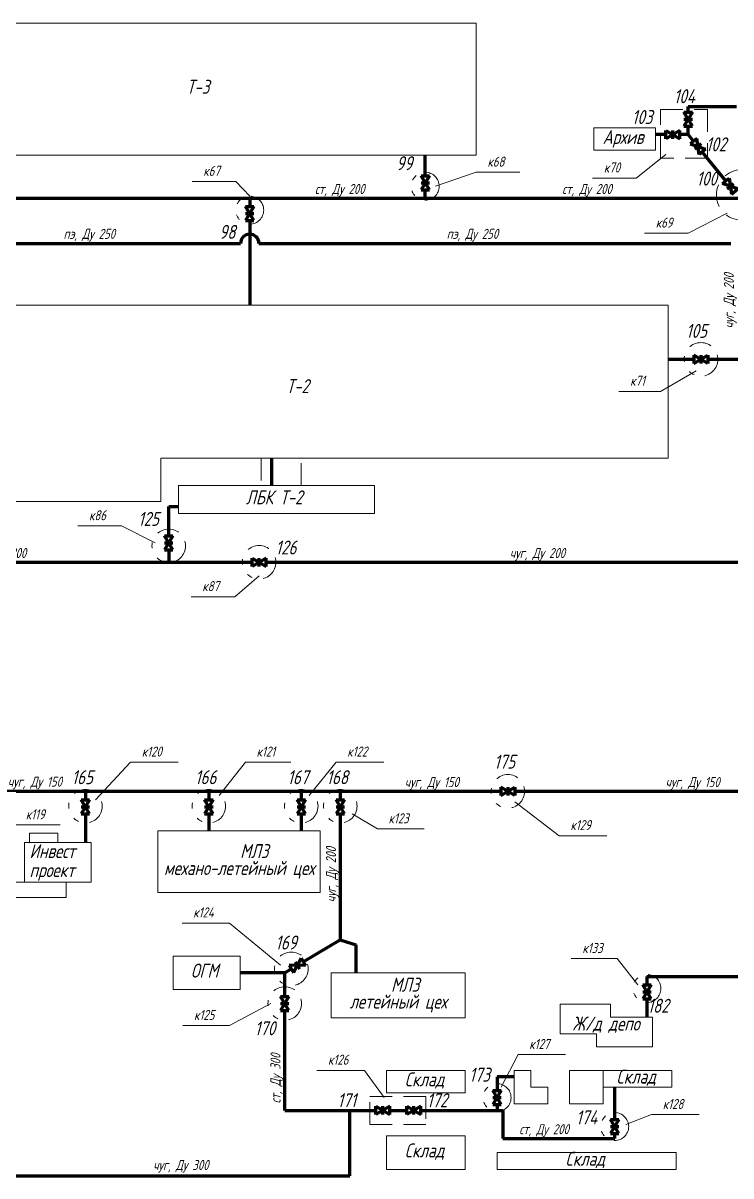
# Model space of a CAD drawing. Header units: millimetres. Extents: x 0 to 841, y 0 to 594.
# Drawn here: x 310.1 to 436.7, y 267.1 to 473.2 of the extents above; entities that cross this region are included whole.
import ezdxf

# ---------------------------------------------------------------- set-up
doc = ezdxf.new("R2010")
doc.units = ezdxf.units.MM
for name, pattern in [('K5LT_BASIC', [0]), ('K5LT_CHAIN_LINE_WITH_2_POINTS', [12, 4, -2, 1, -2, 1, -2]), ('K5LT_DASHED', [6, 4, -2]), ('K5LT_THIN', [0])]:
    doc.linetypes.add(name, pattern=pattern)
doc.styles.add('KTEXTSTYLE', font='GOST_AU.SHX', dxfattribs={"width": 0.96, "height": 5})

# ---------------------------------------------------------------- blocks, each defined once
blk = doc.blocks.new('T8')
at = {"color": 7, "char_height": 2.5, "attachment_point": 1, "style": 'KTEXTSTYLE'}
for s, insert in [('\\H5.0;\\W1.000;\\Q15;\\Q15;\\W0.965;\\H2.50;Инвест', (311.29, 326.44)), ('\\H5.0;\\W1.000;\\Q15;\\Q15;\\W0.965;\\H2.50;проект', (311.29, 323.04))]:
    blk.add_mtext(s, dxfattribs=dict(at, insert=insert))
blk = doc.blocks.new('T12')
at = {"color": 7, "char_height": 2.5, "attachment_point": 1, "style": 'KTEXTSTYLE'}
for s, insert in [('\\H5.0;\\W1.000;\\Q15;\\Q15;\\W0.965;\\H2.50;           МЛЗ ', (335.34, 326.44)), ('\\H5.0;\\W1.000;\\Q15;\\Q15;\\W0.965;\\H2.50;механо-летейный цех', (335.34, 323.42))]:
    blk.add_mtext(s, dxfattribs=dict(at, insert=insert))
blk = doc.blocks.new('T13')
at = {"color": 7, "char_height": 2.5, "attachment_point": 1, "style": 'KTEXTSTYLE'}
for s, insert in [('\\H5.0;\\W1.000;\\Q15;\\Q15;\\W0.965;\\H2.50;      МЛЗ ', (368.51, 302.55)), ('\\H5.0;\\W1.000;\\Q15;\\Q15;\\W0.965;\\H2.50;летейный цех', (368.51, 299.54))]:
    blk.add_mtext(s, dxfattribs=dict(at, insert=insert))
blk = doc.blocks.new('U147')
at = {"color": 7, "linetype": 'K5LT_THIN', "lineweight": 18, "true_color": 0xffffff}
for q in [(340.36, 444.91), (350.66, 442.29)]:
    blk.add_line((348.16, 444.91), q, dxfattribs=at)
at = {"color": 7, "insert": (342.36, 447.71), "char_height": 1.8, "attachment_point": 1, "style": 'KTEXTSTYLE'}
blk.add_mtext('\\H5.0;\\W1.000;\\Q15;\\Q15;\\W0.965;\\H1.80;к67', dxfattribs=at)
blk = doc.blocks.new('U148')
at = {"color": 7, "linetype": 'K5LT_THIN', "lineweight": 18, "true_color": 0xffffff}
for q in [(383.86, 444.06), (398.97, 446.56)]:
    blk.add_line((391.17, 446.56), q, dxfattribs=at)
at = {"color": 7, "insert": (393.17, 449.36), "char_height": 1.8, "attachment_point": 1, "style": 'KTEXTSTYLE'}
blk.add_mtext('\\H5.0;\\W1.000;\\Q15;\\Q15;\\W0.965;\\H1.80;к68', dxfattribs=at)
blk = doc.blocks.new('U149')
at = {"color": 7, "linetype": 'K5LT_THIN', "lineweight": 18, "true_color": 0xffffff}
for q in [(436.01, 439.27), (421.26, 435.66)]:
    blk.add_line((429.06, 435.66), q, dxfattribs=at)
at = {"color": 7, "insert": (423.26, 438.46), "char_height": 1.8, "attachment_point": 1, "style": 'KTEXTSTYLE'}
blk.add_mtext('\\H5.0;\\W1.000;\\Q15;\\Q15;\\W0.965;\\H1.80;к69', dxfattribs=at)
blk = doc.blocks.new('U150')
at = {"color": 7, "linetype": 'K5LT_THIN', "lineweight": 18, "true_color": 0xffffff}
for q in [(425.06, 449.72), (411.98, 445.51)]:
    blk.add_line((419.78, 445.51), q, dxfattribs=at)
at = {"color": 7, "insert": (413.98, 448.31), "char_height": 1.8, "attachment_point": 1, "style": 'KTEXTSTYLE'}
blk.add_mtext('\\H5.0;\\W1.000;\\Q15;\\Q15;\\W0.965;\\H1.80;к70', dxfattribs=at)
blk = doc.blocks.new('U153')
at = {"color": 7, "linetype": 'K5LT_THIN', "lineweight": 18, "true_color": 0xffffff}
for q in [(430.51, 411.03), (416.68, 407.38)]:
    blk.add_line((424.1, 407.38), q, dxfattribs=at)
at = {"color": 7, "insert": (418.68, 410.18), "char_height": 1.8, "attachment_point": 1, "style": 'KTEXTSTYLE'}
blk.add_mtext('\\H5.0;\\W1.000;\\Q15;\\Q15;\\W0.965;\\H1.80;к71', dxfattribs=at)
blk = doc.blocks.new('U166')
at = {"color": 7, "linetype": 'K5LT_THIN', "lineweight": 18, "true_color": 0xffffff}
for q in [(319.93, 383.34), (333.73, 380.33)]:
    blk.add_line((327.73, 383.34), q, dxfattribs=at)
at = {"color": 7, "insert": (321.93, 386.14), "char_height": 1.8, "attachment_point": 1, "style": 'KTEXTSTYLE'}
blk.add_mtext('\\H5.0;\\W1.000;\\Q15;\\Q15;\\W0.965;\\H1.80;к86', dxfattribs=at)
blk = doc.blocks.new('U167')
at = {"color": 7, "linetype": 'K5LT_THIN', "lineweight": 18, "true_color": 0xffffff}
for q in [(352.34, 374.42), (340.18, 370.66)]:
    blk.add_line((347.98, 370.66), q, dxfattribs=at)
at = {"color": 7, "insert": (342.18, 373.46), "char_height": 1.8, "attachment_point": 1, "style": 'KTEXTSTYLE'}
blk.add_mtext('\\H5.0;\\W1.000;\\Q15;\\Q15;\\W0.965;\\H1.80;к87', dxfattribs=at)
blk = doc.blocks.new('U197')
at = {"color": 7, "linetype": 'K5LT_THIN', "lineweight": 18, "true_color": 0xffffff}
for q in [(306.78, 332.03), (316.75, 329.86)]:
    blk.add_line((308.62, 329.86), q, dxfattribs=at)
at = {"color": 7, "insert": (310.62, 332.66), "char_height": 1.8, "attachment_point": 1, "style": 'KTEXTSTYLE'}
blk.add_mtext('\\H5.0;\\W1.000;\\Q15;\\Q15;\\W0.965;\\H1.80;к119', dxfattribs=at)
blk = doc.blocks.new('U198')
at = {"color": 7, "linetype": 'K5LT_THIN', "lineweight": 18, "true_color": 0xffffff}
for q in [(323.09, 334.38), (337.87, 341.09)]:
    blk.add_line((329.36, 341.09), q, dxfattribs=at)
at = {"color": 7, "insert": (331.36, 343.89), "char_height": 1.8, "attachment_point": 1, "style": 'KTEXTSTYLE'}
blk.add_mtext('\\H5.0;\\W1.000;\\Q15;\\Q15;\\W0.965;\\H1.80;к120', dxfattribs=at)
blk = doc.blocks.new('U199')
at = {"color": 7, "linetype": 'K5LT_THIN', "lineweight": 18, "true_color": 0xffffff}
for q in [(345.17, 335.13), (358.02, 341.09)]:
    blk.add_line((349.88, 341.09), q, dxfattribs=at)
at = {"color": 7, "insert": (351.88, 343.89), "char_height": 1.8, "attachment_point": 1, "style": 'KTEXTSTYLE'}
blk.add_mtext('\\H5.0;\\W1.000;\\Q15;\\Q15;\\W0.965;\\H1.80;к121', dxfattribs=at)
blk = doc.blocks.new('U200')
at = {"color": 7, "linetype": 'K5LT_THIN', "lineweight": 18, "true_color": 0xffffff}
for q in [(361.29, 335.13), (374.62, 341.09)]:
    blk.add_line((366.1, 341.09), q, dxfattribs=at)
at = {"color": 7, "insert": (368.1, 343.89), "char_height": 1.8, "attachment_point": 1, "style": 'KTEXTSTYLE'}
blk.add_mtext('\\H5.0;\\W1.000;\\Q15;\\Q15;\\W0.965;\\H1.80;к122', dxfattribs=at)
blk = doc.blocks.new('U201')
at = {"color": 7, "linetype": 'K5LT_THIN', "lineweight": 18, "true_color": 0xffffff}
for q in [(368.98, 331.88), (381.85, 329.15)]:
    blk.add_line((373.48, 329.15), q, dxfattribs=at)
at = {"color": 7, "insert": (375.48, 331.95), "char_height": 1.8, "attachment_point": 1, "style": 'KTEXTSTYLE'}
blk.add_mtext('\\H5.0;\\W1.000;\\Q15;\\Q15;\\W0.965;\\H1.80;к123', dxfattribs=at)
blk = doc.blocks.new('U202')
at = {"color": 7, "linetype": 'K5LT_THIN', "lineweight": 18, "true_color": 0xffffff}
for q in [(338.56, 312.33), (356.17, 304.77)]:
    blk.add_line((347.07, 312.33), q, dxfattribs=at)
at = {"color": 7, "insert": (340.56, 315.13), "char_height": 1.8, "attachment_point": 1, "style": 'KTEXTSTYLE'}
blk.add_mtext('\\H5.0;\\W1.000;\\Q15;\\Q15;\\W0.965;\\H1.80;к124', dxfattribs=at)
blk = doc.blocks.new('U203')
at = {"color": 7, "linetype": 'K5LT_THIN', "lineweight": 18, "true_color": 0xffffff}
for q in [(354.45, 297.94), (338.7, 294)]:
    blk.add_line((347.07, 294), q, dxfattribs=at)
at = {"color": 7, "insert": (340.7, 296.8), "char_height": 1.8, "attachment_point": 1, "style": 'KTEXTSTYLE'}
blk.add_mtext('\\H5.0;\\W1.000;\\Q15;\\Q15;\\W0.965;\\H1.80;к125', dxfattribs=at)
blk = doc.blocks.new('U204')
at = {"color": 7, "linetype": 'K5LT_THIN', "lineweight": 18, "true_color": 0xffffff}
for q in [(398.07, 334.01), (414.51, 327.94)]:
    blk.add_line((406, 327.94), q, dxfattribs=at)
at = {"color": 7, "insert": (408, 330.74), "char_height": 1.8, "attachment_point": 1, "style": 'KTEXTSTYLE'}
blk.add_mtext('\\H5.0;\\W1.000;\\Q15;\\Q15;\\W0.965;\\H1.80;к129', dxfattribs=at)
blk = doc.blocks.new('U207')
at = {"color": 7, "linetype": 'K5LT_THIN', "lineweight": 18, "true_color": 0xffffff}
for q in [(408.14, 305.97), (420.03, 301.3)]:
    blk.add_line((416.37, 305.97), q, dxfattribs=at)
at = {"color": 7, "insert": (410.14, 308.77), "char_height": 1.8, "attachment_point": 1, "style": 'KTEXTSTYLE'}
blk.add_mtext('\\H5.0;\\W1.000;\\Q15;\\Q15;\\W0.965;\\H1.80;к133', dxfattribs=at)
blk = doc.blocks.new('U228')
at = {"color": 7, "linetype": 'K5LT_THIN', "lineweight": 18, "true_color": 0xffffff}
for q in [(362.66, 285.99), (374.72, 281.11)]:
    blk.add_line((371.18, 285.99), q, dxfattribs=at)
at = {"color": 7, "insert": (364.66, 288.79), "char_height": 1.8, "attachment_point": 1, "style": 'KTEXTSTYLE'}
blk.add_mtext('\\H5.0;\\W1.000;\\Q15;\\Q15;\\W0.965;\\H1.80;к126', dxfattribs=at)
blk = doc.blocks.new('U229')
at = {"color": 7, "linetype": 'K5LT_THIN', "lineweight": 18, "true_color": 0xffffff}
for q in [(395.64, 282.99), (407.15, 288.8)]:
    blk.add_line((398.64, 288.8), q, dxfattribs=at)
at = {"color": 7, "insert": (400.64, 291.6), "char_height": 1.8, "attachment_point": 1, "style": 'KTEXTSTYLE'}
blk.add_mtext('\\H5.0;\\W1.000;\\Q15;\\Q15;\\W0.965;\\H1.80;к127', dxfattribs=at)
blk = doc.blocks.new('U230')
at = {"color": 7, "linetype": 'K5LT_THIN', "lineweight": 18, "true_color": 0xffffff}
for q in [(417.93, 276.33), (431.03, 278.08)]:
    blk.add_line((422.52, 278.08), q, dxfattribs=at)
at = {"color": 7, "insert": (424.52, 280.88), "char_height": 1.8, "attachment_point": 1, "style": 'KTEXTSTYLE'}
blk.add_mtext('\\H5.0;\\W1.000;\\Q15;\\Q15;\\W0.965;\\H1.80;к128', dxfattribs=at)
blk = doc.blocks.new('U281')
at = {"color": 143, "linetype": 'K5LT_BASIC', "lineweight": 60, "true_color": 0x33acca}
for p, q in [((398.07, 335.13), (395.57, 336.63)), ((395.57, 336.63), (395.57, 335.13)), ((395.57, 335.13), (398.07, 336.63)), ((396.82, 336.63), (396.82, 335.13)), ((398.07, 336.63), (398.07, 335.13))]:
    blk.add_line(p, q, dxfattribs=at)
blk = doc.blocks.new('U294')
at = {"color": 143, "linetype": 'K5LT_BASIC', "lineweight": 60, "true_color": 0x33acca}
for p, q in [((432.6, 412.35), (430.1, 413.85)), ((430.1, 413.85), (430.1, 412.35)), ((430.1, 412.35), (432.6, 413.85)), ((431.35, 413.85), (431.35, 412.35)), ((432.6, 413.85), (432.6, 412.35))]:
    blk.add_line(p, q, dxfattribs=at)
blk = doc.blocks.new('U295')
at = {"color": 143, "linetype": 'K5LT_BASIC', "lineweight": 60, "true_color": 0x33acca}
for p, q in [((425.06, 452.54), (425.06, 454.04)), ((425.06, 454.04), (427.56, 452.54)), ((427.56, 454.04), (425.06, 452.54)), ((426.31, 452.54), (426.31, 454.04)), ((427.56, 452.54), (427.56, 454.04))]:
    blk.add_line(p, q, dxfattribs=at)
blk = doc.blocks.new('U296')
at = {"color": 143, "linetype": 'K5LT_BASIC', "lineweight": 60, "true_color": 0x33acca}
for p, q in [((428.31, 457.29), (429.81, 457.29)), ((429.81, 457.29), (428.31, 454.79)), ((429.81, 454.79), (428.31, 457.29)), ((428.31, 456.04), (429.81, 456.04)), ((428.31, 454.79), (429.81, 454.79))]:
    blk.add_line(p, q, dxfattribs=at)
blk = doc.blocks.new('U297')
at = {"color": 143, "linetype": 'K5LT_BASIC', "lineweight": 60, "true_color": 0x33acca}
for p, q in [((430.59, 452.6), (429.43, 451.66)), ((429.43, 451.66), (432.17, 450.67)), ((431.38, 451.64), (430.22, 450.69)), ((431.01, 449.72), (430.59, 452.6)), ((432.17, 450.67), (431.01, 449.72))]:
    blk.add_line(p, q, dxfattribs=at)
blk = doc.blocks.new('U313')
at = {"color": 143, "linetype": 'K5LT_BASIC', "lineweight": 60, "true_color": 0x33acca}
for p, q in [((349.91, 440.42), (351.41, 440.42)), ((351.41, 440.42), (349.91, 437.92)), ((351.41, 437.92), (349.91, 440.42)), ((349.91, 439.17), (351.41, 439.17)), ((349.91, 437.92), (351.41, 437.92))]:
    blk.add_line(p, q, dxfattribs=at)
blk = doc.blocks.new('U314')
at = {"color": 143, "linetype": 'K5LT_BASIC', "lineweight": 60, "true_color": 0x33acca}
for p, q in [((381.29, 445.92), (382.79, 445.92)), ((382.79, 445.92), (381.29, 443.42)), ((382.79, 443.42), (381.29, 445.92)), ((381.29, 444.67), (382.79, 444.67)), ((381.29, 443.42), (382.79, 443.42))]:
    blk.add_line(p, q, dxfattribs=at)
blk = doc.blocks.new('U318')
at = {"color": 143, "linetype": 'K5LT_BASIC', "lineweight": 60, "true_color": 0x33acca}
for p, q in [((435.22, 444.56), (436.38, 445.51)), ((436.38, 445.51), (436.8, 442.63)), ((437.96, 443.58), (435.22, 444.56)), ((436.01, 443.6), (437.17, 444.55)), ((436.8, 442.63), (437.96, 443.58))]:
    blk.add_line(p, q, dxfattribs=at)
blk = doc.blocks.new('U327')
at = {"color": 143, "linetype": 'K5LT_BASIC', "lineweight": 60, "true_color": 0x33acca}
for p, q in [((356.17, 299.19), (357.67, 299.19)), ((357.67, 299.19), (356.17, 296.69)), ((357.67, 296.69), (356.17, 299.19)), ((356.17, 297.94), (357.67, 297.94)), ((356.17, 296.69), (357.67, 296.69))]:
    blk.add_line(p, q, dxfattribs=at)
blk = doc.blocks.new('U328')
at = {"color": 143, "linetype": 'K5LT_BASIC', "lineweight": 60, "true_color": 0x33acca}
for p, q in [((358.48, 303.49), (359.86, 306.05)), ((358.79, 305.41), (359.55, 304.12)), ((359.86, 306.05), (360.63, 304.76)), ((360.63, 304.76), (357.71, 304.77)), ((357.71, 304.77), (358.48, 303.49))]:
    blk.add_line(p, q, dxfattribs=at)
blk = doc.blocks.new('U329')
at = {"color": 143, "linetype": 'K5LT_BASIC', "lineweight": 60, "true_color": 0x33acca}
for p, q in [((320.54, 334.38), (322.04, 334.38)), ((322.04, 334.38), (320.54, 331.88)), ((322.04, 331.88), (320.54, 334.38)), ((320.54, 333.13), (322.04, 333.13)), ((320.54, 331.88), (322.04, 331.88))]:
    blk.add_line(p, q, dxfattribs=at)
blk = doc.blocks.new('U330')
at = {"color": 143, "linetype": 'K5LT_BASIC', "lineweight": 60, "true_color": 0x33acca}
for p, q in [((366.1, 334.38), (367.6, 334.38)), ((367.6, 334.38), (366.1, 331.88)), ((367.6, 331.88), (366.1, 334.38)), ((366.1, 333.13), (367.6, 333.13)), ((366.1, 331.88), (367.6, 331.88))]:
    blk.add_line(p, q, dxfattribs=at)
blk = doc.blocks.new('U331')
at = {"color": 143, "linetype": 'K5LT_BASIC', "lineweight": 60, "true_color": 0x33acca}
for p, q in [((359.12, 334.38), (360.62, 334.38)), ((360.62, 334.38), (359.12, 331.88)), ((360.62, 331.88), (359.12, 334.38)), ((359.12, 333.13), (360.62, 333.13)), ((359.12, 331.88), (360.62, 331.88))]:
    blk.add_line(p, q, dxfattribs=at)
blk = doc.blocks.new('U332')
at = {"color": 143, "linetype": 'K5LT_BASIC', "lineweight": 60, "true_color": 0x33acca}
for p, q in [((342.6, 334.38), (344.1, 334.38)), ((344.1, 334.38), (342.6, 331.88)), ((344.1, 331.88), (342.6, 334.38)), ((342.6, 333.13), (344.1, 333.13)), ((342.6, 331.88), (344.1, 331.88))]:
    blk.add_line(p, q, dxfattribs=at)
blk = doc.blocks.new('U391')
at = {"color": 143, "linetype": 'K5LT_BASIC', "lineweight": 60, "true_color": 0x33acca}
for p, q in [((351.09, 376.08), (351.09, 377.58)), ((351.09, 377.58), (353.59, 376.08)), ((353.59, 377.58), (351.09, 376.08)), ((352.34, 376.08), (352.34, 377.58)), ((353.59, 376.08), (353.59, 377.58))]:
    blk.add_line(p, q, dxfattribs=at)
blk = doc.blocks.new('U392')
at = {"color": 143, "linetype": 'K5LT_BASIC', "lineweight": 60, "true_color": 0x33acca}
for p, q in [((335.43, 381.58), (336.93, 381.58)), ((336.93, 381.58), (335.43, 379.08)), ((336.93, 379.08), (335.43, 381.58)), ((335.43, 380.33), (336.93, 380.33)), ((335.43, 379.08), (336.93, 379.08))]:
    blk.add_line(p, q, dxfattribs=at)
blk = doc.blocks.new('U441')
at = {"color": 143, "linetype": 'K5LT_BASIC', "lineweight": 60, "true_color": 0x33acca}
for p, q in [((420.94, 301.3), (422.44, 301.3)), ((422.44, 301.3), (420.94, 298.8)), ((422.44, 298.8), (420.94, 301.3)), ((420.94, 300.05), (422.44, 300.05)), ((420.94, 298.8), (422.44, 298.8))]:
    blk.add_line(p, q, dxfattribs=at)
blk = doc.blocks.new('U470')
at = {"color": 143, "linetype": 'K5LT_BASIC', "lineweight": 60, "true_color": 0x33acca}
for p, q in [((394.14, 282.36), (395.64, 282.36)), ((395.64, 282.36), (394.14, 279.86)), ((395.64, 279.86), (394.14, 282.36)), ((394.14, 281.11), (395.64, 281.11)), ((394.14, 279.86), (395.64, 279.86))]:
    blk.add_line(p, q, dxfattribs=at)
blk = doc.blocks.new('U471')
at = {"color": 143, "linetype": 'K5LT_BASIC', "lineweight": 60, "true_color": 0x33acca}
for p, q in [((415.17, 277.19), (416.67, 277.19)), ((416.67, 277.19), (415.17, 274.69)), ((416.67, 274.69), (415.17, 277.19)), ((415.17, 275.94), (416.67, 275.94)), ((415.17, 274.69), (416.67, 274.69))]:
    blk.add_line(p, q, dxfattribs=at)
blk = doc.blocks.new('U472')
at = {"color": 143, "linetype": 'K5LT_BASIC', "lineweight": 60, "true_color": 0x33acca}
for p, q in [((378.73, 278.08), (378.73, 279.58)), ((378.73, 279.58), (381.23, 278.08)), ((381.23, 279.58), (378.73, 278.08)), ((379.98, 278.08), (379.98, 279.58)), ((381.23, 278.08), (381.23, 279.58))]:
    blk.add_line(p, q, dxfattribs=at)
blk = doc.blocks.new('U473')
at = {"color": 143, "linetype": 'K5LT_BASIC', "lineweight": 60, "true_color": 0x33acca}
for p, q in [((373.24, 278.08), (373.24, 279.58)), ((373.24, 279.58), (375.74, 278.08)), ((375.74, 279.58), (373.24, 278.08)), ((374.49, 278.08), (374.49, 279.58)), ((375.74, 278.08), (375.74, 279.58))]:
    blk.add_line(p, q, dxfattribs=at)
blk = doc.blocks.new('U499')
at = {"color": 7, "linetype": 'K5LT_THIN', "lineweight": 18, "true_color": 0xffffff}
for p, q in [((292.63, 473.24), (391.17, 473.24)), ((292.63, 449.63), (292.63, 473.24)), ((391.17, 473.24), (391.17, 449.63)), ((391.17, 449.63), (292.63, 449.63))]:
    blk.add_line(p, q, dxfattribs=at)
blk = doc.blocks.new('U505')
at = {"color": 7, "linetype": 'K5LT_THIN', "lineweight": 18, "true_color": 0xffffff}
for p, q in [((337.95, 390.55), (372.95, 390.55)), ((337.95, 385.55), (337.95, 390.55)), ((372.95, 390.55), (372.95, 385.55)), ((372.95, 385.55), (337.95, 385.55))]:
    blk.add_line(p, q, dxfattribs=at)
blk = doc.blocks.new('U538')
at = {"color": 7, "linetype": 'K5LT_THIN', "lineweight": 18, "true_color": 0xffffff}
for p, q in [((310.41, 326.7), (322.29, 326.7)), ((310.41, 319.63), (310.41, 326.7)), ((322.29, 326.7), (322.29, 319.63)), ((322.29, 319.63), (310.41, 319.63))]:
    blk.add_line(p, q, dxfattribs=at)
blk = doc.blocks.new('U539')
at = {"color": 7, "linetype": 'K5LT_THIN', "lineweight": 18, "true_color": 0xffffff}
for p, q in [((316.35, 328.37), (311.29, 328.37)), ((311.29, 328.37), (311.29, 326.7)), ((316.35, 326.7), (316.35, 328.37)), ((311.29, 326.7), (316.35, 326.7))]:
    blk.add_line(p, q, dxfattribs=at)
blk = doc.blocks.new('U540')
at = {"color": 7, "linetype": 'K5LT_THIN', "lineweight": 18, "true_color": 0xffffff}
for p, q in [((336.95, 306.43), (348.95, 306.43)), ((336.95, 300.43), (336.95, 306.43)), ((348.95, 306.43), (348.95, 300.43)), ((348.95, 300.43), (336.95, 300.43))]:
    blk.add_line(p, q, dxfattribs=at)
blk = doc.blocks.new('U541')
at = {"color": 7, "linetype": 'K5LT_THIN', "lineweight": 18, "true_color": 0xffffff}
for p, q in [((308.62, 319.63), (317.83, 319.63)), ((308.62, 316.91), (308.62, 319.63)), ((317.83, 319.63), (317.83, 316.91)), ((317.83, 316.91), (308.62, 316.91))]:
    blk.add_line(p, q, dxfattribs=at)
blk = doc.blocks.new('U563')
at = {"color": 7, "linetype": 'K5LT_THIN', "lineweight": 18, "true_color": 0xffffff}
for p, q in [((334.26, 328.79), (363.26, 328.79)), ((334.26, 317.79), (334.26, 328.79)), ((363.26, 328.79), (363.26, 317.79)), ((363.26, 317.79), (334.26, 317.79))]:
    blk.add_line(p, q, dxfattribs=at)
blk = doc.blocks.new('U564')
at = {"color": 7, "linetype": 'K5LT_THIN', "lineweight": 18, "true_color": 0xffffff}
for p, q in [((365.2, 303.41), (389.2, 303.41)), ((365.2, 295.41), (365.2, 303.41)), ((389.2, 303.41), (389.2, 295.41)), ((389.2, 295.41), (365.2, 295.41))]:
    blk.add_line(p, q, dxfattribs=at)
blk = doc.blocks.new('U568')
at = {"color": 7, "linetype": 'K5LT_THIN', "lineweight": 18, "true_color": 0xffffff}
for p, q in [((412.21, 450.48), (412.21, 454.48)), ((412.21, 454.48), (423.21, 454.48)), ((423.21, 454.48), (423.21, 450.48)), ((423.21, 450.48), (412.21, 450.48))]:
    blk.add_line(p, q, dxfattribs=at)
blk = doc.blocks.new('U577')
at = {"color": 7, "linetype": 'K5LT_DASHED', "lineweight": 18, "true_color": 0xffffff}
for p, q in [((424.13, 457.79), (432.52, 457.79)), ((424.13, 449.05), (424.13, 457.79)), ((432.52, 457.79), (432.52, 449.05)), ((432.52, 449.05), (424.13, 449.05))]:
    blk.add_line(p, q, dxfattribs=at)
blk = doc.blocks.new('U629')
at = {"color": 7, "linetype": 'K5LT_DASHED', "lineweight": 18, "true_color": 0xffffff}
for p, q in [((359.85, 395.42), (352.72, 395.42)), ((352.72, 395.42), (352.72, 390.55)), ((359.85, 390.55), (359.85, 395.42)), ((352.72, 390.55), (359.85, 390.55))]:
    blk.add_line(p, q, dxfattribs=at)
blk = doc.blocks.new('U644')
at = {"color": 7, "linetype": 'K5LT_THIN', "lineweight": 18, "true_color": 0xffffff}
for p, q in [((375.1, 274.28), (389.2, 274.28)), ((375.1, 268.28), (375.1, 274.28)), ((389.2, 274.28), (389.2, 268.28)), ((389.2, 268.28), (375.1, 268.28))]:
    blk.add_line(p, q, dxfattribs=at)
blk = doc.blocks.new('U645')
at = {"color": 7, "linetype": 'K5LT_THIN', "lineweight": 18, "true_color": 0xffffff}
for p, q in [((394.89, 271.28), (426.89, 271.28)), ((394.89, 268.28), (394.89, 271.28)), ((426.89, 271.28), (426.89, 268.28)), ((426.89, 268.28), (394.89, 268.28))]:
    blk.add_line(p, q, dxfattribs=at)
blk = doc.blocks.new('U646')
at = {"color": 7, "linetype": 'K5LT_THIN', "lineweight": 18, "true_color": 0xffffff}
for p, q in [((389.2, 285.99), (375.1, 285.99)), ((375.1, 285.99), (375.1, 281.99)), ((389.2, 281.99), (389.2, 285.99)), ((375.1, 281.99), (389.2, 281.99))]:
    blk.add_line(p, q, dxfattribs=at)
blk = doc.blocks.new('U647')
at = {"color": 7, "linetype": 'K5LT_THIN', "lineweight": 18, "true_color": 0xffffff}
for p, q in [((407.86, 285.99), (413.86, 285.99)), ((407.86, 279.99), (407.86, 285.99)), ((413.86, 285.99), (413.86, 279.99)), ((413.86, 279.99), (407.86, 279.99))]:
    blk.add_line(p, q, dxfattribs=at)
blk = doc.blocks.new('U648')
at = {"color": 7, "linetype": 'K5LT_THIN', "lineweight": 18, "true_color": 0xffffff}
for p, q in [((413.86, 285.99), (426.12, 285.99)), ((413.86, 282.99), (413.86, 285.99)), ((426.12, 285.99), (426.12, 282.99)), ((426.12, 282.99), (413.86, 282.99))]:
    blk.add_line(p, q, dxfattribs=at)
blk = doc.blocks.new('U649')
at = {"color": 7, "linetype": 'K5LT_DASHED', "lineweight": 18, "true_color": 0xffffff}
for p, q in [((372.14, 281.33), (382.14, 281.33)), ((372.14, 276.33), (372.14, 281.33)), ((382.14, 281.33), (382.14, 276.33)), ((382.14, 276.33), (372.14, 276.33))]:
    blk.add_line(p, q, dxfattribs=at)

msp = doc.modelspace()

# ---------------------------------------------------------------- linework, layer by layer
at = {"color": 143, "linetype": 'K5LT_BASIC', "lineweight": 60, "true_color": 0x33acca}
for p, q in [((429.06, 457.29), (429.06, 458.29)), ((429.06, 458.29), (437.69, 458.29)), ((429.06, 453.29), (429.06, 454.79)), ((425.06, 453.29), (423.21, 453.29)), ((429.06, 453.29), (427.56, 453.29)), ((430.01, 452.13), (429.06, 453.29)), ((382.04, 445.92), (382.04, 449.63)), ((435.8, 445.04), (431.59, 450.19)), ((382.04, 441.92), (382.04, 443.42)), ((292.24, 441.92), (439.85, 441.92)), ((350.66, 441.92), (350.66, 440.42)), ((350.66, 437.92), (350.66, 422.8)), ((295.4, 433.84), (349.01, 433.84)), ((352.3, 433.84), (436.71, 433.84)), ((430.1, 413.1), (425.47, 413.1)), ((438.35, 413.1), (432.6, 413.1)), ((354.62, 390.55), (354.62, 395.42)), ((336.18, 381.58), (336.18, 386.83)), ((336.18, 386.83), (337.95, 386.83)), ((336.18, 379.08), (336.18, 376.83)), ((277.13, 376.83), (351.09, 376.83)), ((353.59, 376.83), (450.34, 376.83)), ((286.66, 335.88), (395.57, 335.88)), ((321.29, 335.88), (321.29, 334.38)), ((343.35, 335.88), (343.35, 334.38)), ((359.87, 335.88), (359.87, 334.38)), ((366.85, 335.88), (366.85, 334.38)), ((398.07, 335.88), (473.24, 335.88)), ((321.29, 331.88), (321.29, 326.7)), ((343.35, 331.88), (343.35, 328.79)), ((359.87, 331.88), (359.87, 328.79)), ((366.85, 331.88), (366.85, 309.34)), ((360.24, 305.41), (366.85, 309.34)), ((366.85, 309.34), (369.72, 308.45)), ((369.72, 303.41), (369.72, 308.45)), ((356.92, 303.43), (348.95, 303.43)), ((356.92, 303.43), (358.1, 304.13)), ((356.92, 299.19), (356.92, 303.43)), ((421.69, 302.8), (421.69, 301.3)), ((421.69, 302.8), (456.58, 302.8)), ((421.69, 298.8), (421.69, 295.51)), ((356.92, 278.83), (356.92, 296.69)), ((397.95, 284.82), (394.89, 284.82)), ((394.89, 284.82), (394.89, 282.36)), ((415.92, 277.19), (415.92, 282.99)), ((356.92, 278.83), (373.24, 278.83)), ((368.55, 267.11), (368.55, 278.83)), ((375.74, 278.83), (378.73, 278.83)), ((381.23, 278.83), (395.92, 278.83)), ((394.89, 279.86), (394.89, 278.83)), ((395.92, 278.83), (395.92, 273.83)), ((415.92, 273.83), (415.92, 274.69)), ((395.92, 273.83), (415.92, 273.83)), ((246.55, 267.11), (368.55, 267.11))]:
    msp.add_line(p, q, dxfattribs=at)
at = {"color": 7, "linetype": 'K5LT_THIN', "lineweight": 18, "true_color": 0xffffff}
for points in [[(334.74, 387.69), (290.28, 387.69), (290.28, 422.8), (425.47, 422.8), (425.47, 395.42)], [(334.74, 387.69), (334.74, 395.42), (425.47, 395.42)], [(412.65, 292.51), (406.18, 292.51), (406.18, 297.8), (415.18, 297.8), (415.18, 295.51)], [(415.18, 295.51), (422.69, 295.51), (422.69, 290.19), (412.65, 290.19), (412.65, 292.51)], [(400.95, 279.99), (397.95, 279.99), (397.95, 285.99), (400.95, 285.99), (400.95, 282.99)], [(400.95, 282.99), (403.95, 282.99), (403.95, 279.99), (400.95, 279.99)]]:
    msp.add_lwpolyline(points, dxfattribs=at)
at = {"color": 7, "linetype": 'K5LT_CHAIN_LINE_WITH_2_POINTS', "lineweight": 18, "true_color": 0xffffff}
for centre, radius in [((382.04, 444.06), 2.5), ((350.66, 439.79), 2.5), ((431.35, 413.1), 3), ((336.18, 379.77), 3), ((352.34, 376.83), 3), ((396.82, 335.88), 3), ((321.29, 333.22), 3), ((343.35, 333.22), 3), ((359.87, 333.22), 3), ((366.85, 333.22), 3), ((358.1, 304.13), 3), ((421.69, 300.63), 2.5), ((356.92, 297.94), 3), ((394.89, 281.11), 2.5), ((415.92, 275.94), 2.5)]:
    msp.add_circle(centre, radius, dxfattribs=at)
at = {"color": 7, "linetype": 'K5LT_DASHED', "lineweight": 18, "true_color": 0xffffff}
msp.add_circle((438.62, 442.51), 4.5, dxfattribs=at)
at = {"color": 143, "linetype": 'K5LT_BASIC', "lineweight": 60, "true_color": 0x33acca}
msp.add_arc((350.66, 433.84), 1.65, 0, 180, dxfattribs=at)

# ---------------------------------------------------------------- block references
for name in ['U499', 'U577', 'U296', 'U568', 'U295', 'U297', 'U148', 'U150', 'U147', 'U314', 'U318', 'U313', 'U149', 'U294', 'U153', 'U629', 'U505', 'U166', 'U392', 'U391', 'U167', 'U198', 'U199', 'U200', 'U281', 'U329', 'U332', 'U331', 'U330', 'U204', 'U197', 'U201', 'U539', 'U563', 'U538', 'T8', 'T12', 'U541', 'U202', 'U207', 'U540', 'U328', 'U564', 'T13', 'U441', 'U327', 'U203', 'U229', 'U228', 'U646', 'U647', 'U648', 'U649', 'U470', 'U230', 'U473', 'U472', 'U471', 'U644', 'U645']:
    msp.add_blockref(name, (0, 0))

# ---------------------------------------------------------------- texts
at = {"color": 7, "attachment_point": 1, "style": 'KTEXTSTYLE'}
for s, insert, char_height in [('\\H5.0;\\W1.000;\\Q15;\\Q15;\\W0.965;\\H2.50;Т-3', (339.37, 463.08), 2.5), ('\\H5.0;\\W1.000;\\Q15;\\Q15;\\W0.965;\\H2.50;104', (426.49, 461.4), 2.5), ('\\H5.0;\\W1.000;\\Q15;\\Q15;\\W0.965;\\H2.50;103', (418.99, 457.68), 2.5), ('\\H5.0;\\W1.000;\\Q15;\\Q15;\\W0.965;\\H2.50;Архив', (413.78, 454.12), 2.5), ('\\H5.0;\\W1.000;\\Q15;\\Q15;\\W0.965;\\H2.50;102', (432.22, 452.8), 2.5), ('\\H5.0;\\W1.000;\\Q15;\\Q15;\\W0.965;\\H2.50;99', (376.87, 449.42), 2.5), ('\\H5.0;\\W1.000;\\Q15;\\Q15;\\W0.965;\\H2.50;100', (430.55, 446.68), 2.5), ('\\H5.0;\\W1.000;\\Q15;\\Q15;\\W0.965;\\H1.80;ст, Ду 200', (362.33, 444.47), 1.8), ('\\H5.0;\\W1.000;\\Q15;\\Q15;\\W0.965;\\H1.80;ст, Ду 200', (406.54, 444.47), 1.8), ('\\H5.0;\\W1.000;\\Q15;\\Q15;\\W0.965;\\H2.50;98', (345.2, 437.15), 2.5), ('\\H5.0;\\W1.000;\\Q15;\\Q15;\\W0.965;\\H1.80;пэ, Ду 250', (317.36, 436.45), 1.8), ('\\H5.0;\\W1.000;\\Q15;\\Q15;\\W0.965;\\H1.80;пэ, Ду 250', (385.87, 436.45), 1.8), ('\\H5.0;\\W1.000;\\Q15;\\Q15;\\W0.965;\\H2.50;105', (428.68, 419.45), 2.5), ('\\H5.0;\\W1.000;\\Q15;\\Q15;\\W0.965;\\H2.50;Т-2', (357.21, 409.57), 2.5), ('\\H5.0;\\W1.000;\\Q15;\\Q15;\\W0.965;\\H2.50;ЛБК Т-2', (349.97, 389.69), 2.5), ('\\H5.0;\\W1.000;\\Q15;\\Q15;\\W0.965;\\H2.50;125', (330.71, 385.84), 2.5), ('\\H5.0;\\W1.000;\\Q15;\\Q15;\\W0.965;\\H1.80;чуг, Ду 200', (300.82, 379.38), 1.8), ('\\H5.0;\\W1.000;\\Q15;\\Q15;\\W0.965;\\H2.50;126', (355.29, 380.72), 2.5), ('\\H5.0;\\W1.000;\\Q15;\\Q15;\\W0.965;\\H1.80;чуг, Ду 200', (397.17, 379.38), 1.8), ('\\H5.0;\\W1.000;\\Q15;\\Q15;\\W0.965;\\H2.50;175', (394.35, 342.42), 2.5), ('\\H5.0;\\W1.000;\\Q15;\\Q15;\\W0.965;\\H1.80;чуг, Ду 150', (307.41, 338.5), 1.8), ('\\H5.0;\\W1.000;\\Q15;\\Q15;\\W0.965;\\H2.50;165', (318.82, 339.65), 2.5), ('\\H5.0;\\W1.000;\\Q15;\\Q15;\\W0.965;\\H2.50;166', (340.88, 339.65), 2.5), ('\\H5.0;\\W1.000;\\Q15;\\Q15;\\W0.965;\\H2.50;167', (357.4, 339.65), 2.5), ('\\H5.0;\\W1.000;\\Q15;\\Q15;\\W0.965;\\H2.50;168', (364.38, 339.65), 2.5), ('\\H5.0;\\W1.000;\\Q15;\\Q15;\\W0.965;\\H1.80;чуг, Ду 150', (378.38, 338.43), 1.8), ('\\H5.0;\\W1.000;\\Q15;\\Q15;\\W0.965;\\H1.80;чуг, Ду 150', (425.01, 338.43), 1.8), ('\\H5.0;\\W1.000;\\Q15;\\Q15;\\W0.965;\\H2.50;169', (355.24, 310.09), 2.5), ('\\H5.0;\\W1.000;\\Q15;\\Q15;\\W0.965;\\H2.50;ОГМ', (340.14, 305.07), 2.5), ('\\H5.0;\\W1.000;\\Q15;\\Q15;\\W0.965;\\H2.50;182', (421.79, 298.79), 2.5), ('\\H5.0;\\W1.000;\\Q15;\\Q15;\\W0.965;\\H2.50;170', (351.55, 294.76), 2.5), ('\\H5.0;\\W1.000;\\Q15;\\Q15;\\W0.965;\\H2.50;Ж/д депо', (408.37, 295.6), 2.5), ('\\H5.0;\\W1.000;\\Q15;\\Q15;\\W0.965;\\H2.50;Склад', (378.39, 285.63), 2.5), ('\\H5.0;\\W1.000;\\Q15;\\Q15;\\W0.965;\\H2.50;173', (389.91, 286.46), 2.5), ('\\H5.0;\\W1.000;\\Q15;\\Q15;\\W0.965;\\H2.50;Склад', (416.23, 286.13), 2.5), ('\\H5.0;\\W1.000;\\Q15;\\Q15;\\W0.965;\\H2.50;171', (366.36, 281.9), 2.5), ('\\H5.0;\\W1.000;\\Q15;\\Q15;\\W0.965;\\H2.50;172', (382.33, 281.89), 2.5), ('\\H5.0;\\W1.000;\\Q15;\\Q15;\\W0.965;\\H2.50;174', (409.01, 278.83), 2.5), ('\\H5.0;\\W1.000;\\Q15;\\Q15;\\W0.965;\\H1.80;ст, Ду 200', (398.86, 276.37), 1.8), ('\\H5.0;\\W1.000;\\Q15;\\Q15;\\W0.965;\\H2.50;Склад', (378.39, 272.92), 2.5), ('\\H5.0;\\W1.000;\\Q15;\\Q15;\\W0.965;\\H2.50;Склад', (407.12, 271.42), 2.5), ('\\H5.0;\\W1.000;\\Q15;\\Q15;\\W0.965;\\H1.80;чуг, Ду 300', (333.4, 269.97), 1.8)]:
    msp.add_mtext(s, dxfattribs=dict(at, insert=insert, char_height=char_height))
at = {"color": 7, "char_height": 1.8, "attachment_point": 1, "rotation": 90, "style": 'KTEXTSTYLE'}
for s, insert in [('\\H5.0;\\W1.000;\\Q15;\\Q15;\\W0.965;\\H1.80;чуг, Ду 200', (435.43, 418.63)), ('\\H5.0;\\W1.000;\\Q15;\\Q15;\\W0.965;\\H1.80;чуг, Ду 200', (364.3, 316.03)), ('\\H5.0;\\W1.000;\\Q15;\\Q15;\\W0.965;\\H1.80;ст, Ду 300', (354.37, 280.08))]:
    msp.add_mtext(s, dxfattribs=dict(at, insert=insert))

doc.saveas('drawing.dxf')
